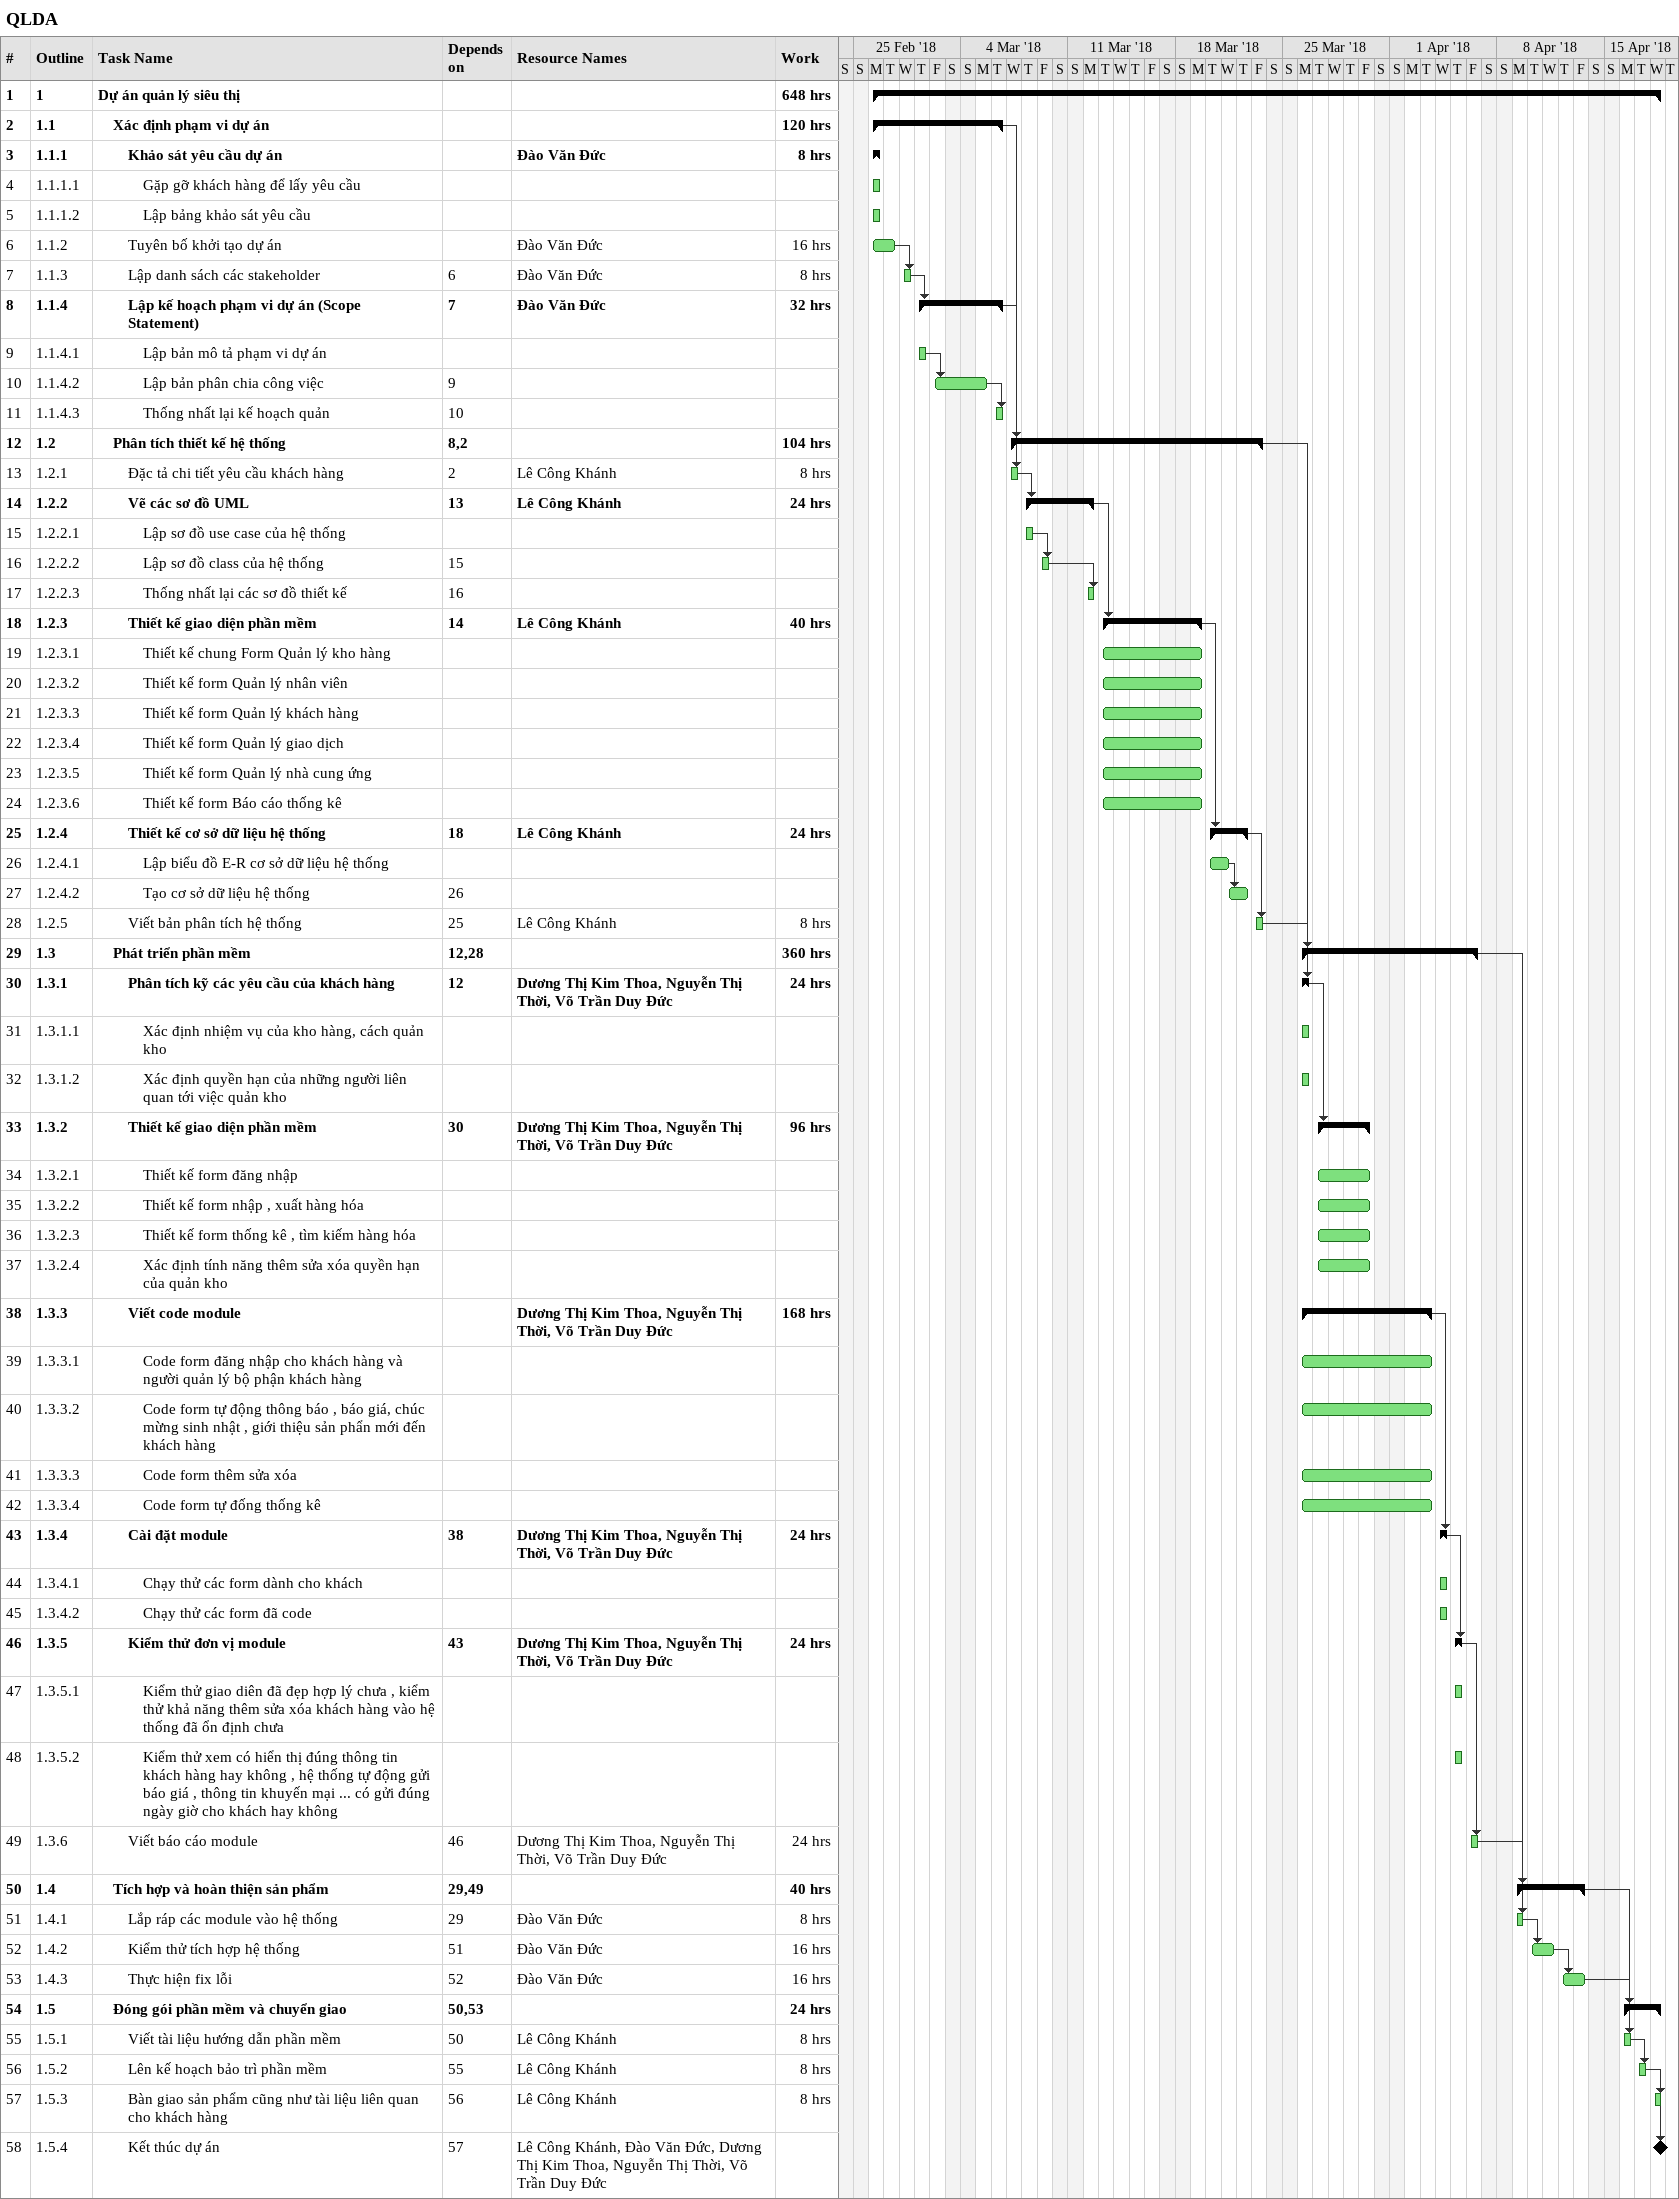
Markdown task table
QLDA

| ID | WBS | Task | Start | Finish | Predecessors | Resources | Work (h) |
|---|---|---|---|---|---|---|---|
| 1 | 1 | **Dự án quản lý siêu thị** | 2018-02-26 | 2018-04-18 |  |  | 648 |
| 2 | 1.1 | **Xác định phạm vi dự án** | 2018-02-26 | 2018-03-06 |  |  | 120 |
| 3 | 1.1.1 | **Khảo sát yêu cầu dự án** | 2018-02-26 | 2018-02-26 |  | Đào Văn Đức | 8 |
| 4 | 1.1.1.1 | Gặp gỡ khách hàng để lấy yêu cầu | 2018-02-26 | 2018-02-26 |  |  |  |
| 5 | 1.1.1.2 | Lập bảng khảo sát yêu cầu | 2018-02-26 | 2018-02-26 |  |  |  |
| 6 | 1.1.2 | Tuyên bố khởi tạo dự án | 2018-02-26 | 2018-02-27 |  | Đào Văn Đức | 16 |
| 7 | 1.1.3 | Lập danh sách các stakeholder | 2018-02-28 | 2018-02-28 | 6 | Đào Văn Đức | 8 |
| 8 | 1.1.4 | **Lập kế hoạch phạm vi dự án (Scope Statement)** | 2018-03-01 | 2018-03-06 | 7 | Đào Văn Đức | 32 |
| 9 | 1.1.4.1 | Lập bản mô tả phạm vi dự án | 2018-03-01 | 2018-03-01 |  |  |  |
| 10 | 1.1.4.2 | Lập bản phân chia công việc | 2018-03-02 | 2018-03-05 | 9 |  |  |
| 11 | 1.1.4.3 | Thống nhất lại kế hoạch quản | 2018-03-06 | 2018-03-06 | 10 |  |  |
| 12 | 1.2 | **Phân tích thiết kế hệ thống** | 2018-03-07 | 2018-03-23 | 8, 2 |  | 104 |
| 13 | 1.2.1 | Đặc tả chi tiết yêu cầu khách hàng | 2018-03-07 | 2018-03-07 | 2 | Lê Công Khánh | 8 |
| 14 | 1.2.2 | **Vẽ các sơ đồ UML** | 2018-03-08 | 2018-03-12 | 13 | Lê Công Khánh | 24 |
| 15 | 1.2.2.1 | Lập sơ đồ use case của hệ thống | 2018-03-08 | 2018-03-08 |  |  |  |
| 16 | 1.2.2.2 | Lập sơ đồ class của hệ thống | 2018-03-09 | 2018-03-09 | 15 |  |  |
| 17 | 1.2.2.3 | Thống nhất lại các sơ đồ thiết kế | 2018-03-12 | 2018-03-12 | 16 |  |  |
| 18 | 1.2.3 | **Thiết kế giao diện phần mềm** | 2018-03-13 | 2018-03-19 | 14 | Lê Công Khánh | 40 |
| 19 | 1.2.3.1 | Thiết kế chung Form Quản lý kho hàng | 2018-03-13 | 2018-03-19 |  |  |  |
| 20 | 1.2.3.2 | Thiết kế form Quản lý nhân viên | 2018-03-13 | 2018-03-19 |  |  |  |
| 21 | 1.2.3.3 | Thiết kế form Quản lý khách hàng | 2018-03-13 | 2018-03-19 |  |  |  |
| 22 | 1.2.3.4 | Thiết kế form Quản lý giao dịch | 2018-03-13 | 2018-03-19 |  |  |  |
| 23 | 1.2.3.5 | Thiết kế form Quản lý nhà cung ứng | 2018-03-13 | 2018-03-19 |  |  |  |
| 24 | 1.2.3.6 | Thiết kế form Báo cáo thống kê | 2018-03-13 | 2018-03-19 |  |  |  |
| 25 | 1.2.4 | **Thiết kế cơ sở dữ liệu hệ thống** | 2018-03-20 | 2018-03-22 | 18 | Lê Công Khánh | 24 |
| 26 | 1.2.4.1 | Lập biểu đồ E-R cơ sở dữ liệu hệ thống | 2018-03-20 | 2018-03-21 |  |  |  |
| 27 | 1.2.4.2 | Tạo cơ sở dữ liệu hệ thống | 2018-03-21 | 2018-03-22 | 26 |  |  |
| 28 | 1.2.5 | Viết bản phân tích hệ thống | 2018-03-23 | 2018-03-23 | 25 | Lê Công Khánh | 8 |
| 29 | 1.3 | **Phát triển phần mềm** | 2018-03-26 | 2018-04-06 | 12, 28 |  | 360 |
| 30 | 1.3.1 | **Phân tích kỹ các yêu cầu của khách hàng** | 2018-03-26 | 2018-03-26 | 12 | Dương Thị Kim Thoa, Nguyễn Thị Thời, Võ Trần Duy Đức | 24 |
| 31 | 1.3.1.1 | Xác định nhiệm vụ của kho hàng, cách quản kho | 2018-03-26 | 2018-03-26 |  |  |  |
| 32 | 1.3.1.2 | Xác định quyền hạn của những người liên quan tới việc quản kho | 2018-03-26 | 2018-03-26 |  |  |  |
| 33 | 1.3.2 | **Thiết kế giao diện phần mềm** | 2018-03-27 | 2018-03-30 | 30 | Dương Thị Kim Thoa, Nguyễn Thị Thời, Võ Trần Duy Đức | 96 |
| 34 | 1.3.2.1 | Thiết kế form đăng nhập | 2018-03-27 | 2018-03-30 |  |  |  |
| 35 | 1.3.2.2 | Thiết kế form nhập , xuất hàng hóa | 2018-03-27 | 2018-03-30 |  |  |  |
| 36 | 1.3.2.3 | Thiết kế form thống kê , tìm kiếm hàng hóa | 2018-03-27 | 2018-03-30 |  |  |  |
| 37 | 1.3.2.4 | Xác định tính năng thêm sửa xóa quyền hạn của quản kho | 2018-03-27 | 2018-03-30 |  |  |  |
| 38 | 1.3.3 | **Viết code module** | 2018-03-26 | 2018-04-03 |  | Dương Thị Kim Thoa, Nguyễn Thị Thời, Võ Trần Duy Đức | 168 |
| 39 | 1.3.3.1 | Code form đăng nhập cho khách hàng và người quản lý bộ phận khách hàng | 2018-03-26 | 2018-04-03 |  |  |  |
| 40 | 1.3.3.2 | Code form tự động thông báo , báo giá, chúc mừng sinh nhật , giới thiệu sản phẩn mới đến khách hàng | 2018-03-26 | 2018-04-03 |  |  |  |
| 41 | 1.3.3.3 | Code form thêm sửa xóa | 2018-03-26 | 2018-04-03 |  |  |  |
| 42 | 1.3.3.4 | Code form tự đống thống kê | 2018-03-26 | 2018-04-03 |  |  |  |
| 43 | 1.3.4 | **Cài đặt module** | 2018-04-04 | 2018-04-04 | 38 | Dương Thị Kim Thoa, Nguyễn Thị Thời, Võ Trần Duy Đức | 24 |
| 44 | 1.3.4.1 | Chạy thử các form dành cho khách | 2018-04-04 | 2018-04-04 |  |  |  |
| 45 | 1.3.4.2 | Chạy thử các form đã code | 2018-04-04 | 2018-04-04 |  |  |  |
| 46 | 1.3.5 | **Kiểm thử đơn vị module** | 2018-04-05 | 2018-04-05 | 43 | Dương Thị Kim Thoa, Nguyễn Thị Thời, Võ Trần Duy Đức | 24 |
| 47 | 1.3.5.1 | Kiểm thử giao diên đã đẹp hợp lý chưa , kiểm thử khả năng thêm sửa xóa khách hàng vào hệ thống đã ổn định chưa | 2018-04-05 | 2018-04-05 |  |  |  |
| 48 | 1.3.5.2 | Kiểm thử xem có hiển thị đúng thông tin khách hàng hay không , hệ thống tự động gửi báo giá , thông tin khuyến mại ... có gửi đúng ngày giờ cho khách hay không | 2018-04-05 | 2018-04-05 |  |  |  |
| 49 | 1.3.6 | Viết báo cáo module | 2018-04-06 | 2018-04-06 | 46 | Dương Thị Kim Thoa, Nguyễn Thị Thời, Võ Trần Duy Đức | 24 |
| 50 | 1.4 | **Tích hợp và hoàn thiện sản phẩm** | 2018-04-09 | 2018-04-13 | 29, 49 |  | 40 |
| 51 | 1.4.1 | Lắp ráp các module vào hệ thống | 2018-04-09 | 2018-04-09 | 29 | Đào Văn Đức | 8 |
| 52 | 1.4.2 | Kiểm thử tích hợp hệ thống | 2018-04-10 | 2018-04-11 | 51 | Đào Văn Đức | 16 |
| 53 | 1.4.3 | Thực hiện fix lỗi | 2018-04-12 | 2018-04-13 | 52 | Đào Văn Đức | 16 |
| 54 | 1.5 | **Đóng gói phần mềm và chuyển giao** | 2018-04-16 | 2018-04-18 | 50, 53 |  | 24 |
| 55 | 1.5.1 | Viết tài liệu hướng dẫn phần mềm | 2018-04-16 | 2018-04-16 | 50 | Lê Công Khánh | 8 |
| 56 | 1.5.2 | Lên kế hoạch bảo trì phần mềm | 2018-04-17 | 2018-04-17 | 55 | Lê Công Khánh | 8 |
| 57 | 1.5.3 | Bàn giao sản phẩm cũng như tài liệu liên quan cho khách hàng | 2018-04-18 | 2018-04-18 | 56 | Lê Công Khánh | 8 |
| 58 | 1.5.4 | Kết thúc dự án (milestone) | 2018-04-18 | 2018-04-18 | 57 | Lê Công Khánh, Đào Văn Đức, Dương Thị Kim Thoa, Nguyễn Thị Thời, Võ Trần Duy Đức |  |
